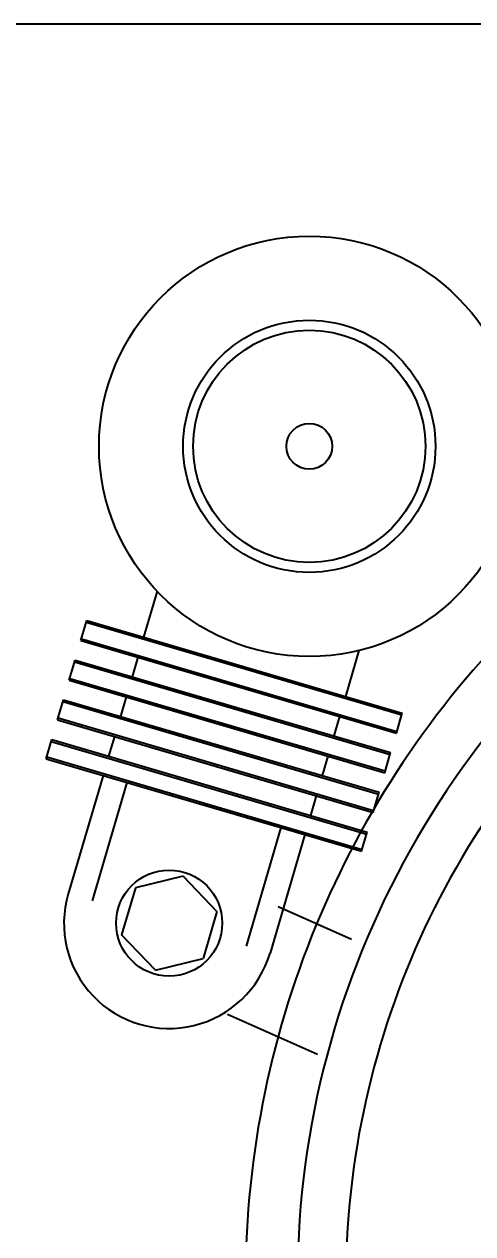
# Model space of a CAD drawing. Extents: x 4438 to 384502, y -178203 to -21188.
# Drawn here: x 381773.9 to 381849.9, y -173470.5 to -173265.3 of the extents above; entities that cross this region are included whole.
import ezdxf

# ---------------------------------------------------------------- set-up
doc = ezdxf.new("R2010")
doc.units = 0
doc.header["$LTSCALE"] = 8
doc.header["$MEASUREMENT"] = 0
doc.layers.get('0').update_dxf_attribs({"linetype": 'CONTINUOUS'})
doc.layers.get('DEFPOINTS').update_dxf_attribs({"linetype": 'CONTINUOUS'})
doc.layers.add('PL', color=5, linetype='CONTINUOUS')
doc.styles.add('DFT', font='simplex', dxfattribs={"width": 0.67, "bigfont": 'dft'})
doc.dimstyles.new('INTE$0', dxfattribs={"dimscale": 5, "dimtxt": 4, "dimasz": 3, "dimexe": 3, "dimexo": 0, "dimgap": 1, "dimtad": 1, "dimdec": 3, "dimdsep": 46, "dimtxsty": 'DFT', "dimcen": 0, "dimclrd": 3, "dimclre": 3, "dimclrt": 6, "dimadec": 0, "dimazin": 0, "dimtfac": 1, "dimtdec": 3, "dimtix": 1, "dimtmove": 1, "dimatfit": 0, "dimfxl": 1, "dimtolj": 1, "dimtzin": 0, "dimarcsym": 0})

# ---------------------------------------------------------------- blocks, each defined once
blk = doc.blocks.new('*D15')
at = {"color": 3, "lineweight": -2, "transparency": 16777216}
for p, q in [((381951.4, -173265.34), (381675.29, -173265.34)), ((381690.29, -173295.34), (381690.29, -173670.17)), ((381913.05, -173700.17), (381675.29, -173700.17))]:
    blk.add_line(p, q, dxfattribs=at)
at = {"color": 3, "transparency": 16777216}
for points in [[(381685.29, -173295.34), (381695.29, -173295.34), (381690.29, -173265.34)], [(381685.29, -173670.17), (381695.29, -173670.17), (381690.29, -173700.17)]]:
    blk.add_solid(points, dxfattribs=at)
at = {"layer": 'DEFPOINTS', "color": 0, "transparency": 16777216}
for p in [(381951.4, -173265.34), (381690.29, -173700.17), (381913.05, -173700.17)]:
    blk.add_point(p, dxfattribs=at)
at = {"color": 6, "transparency": 16777216, "insert": (381655.29, -173482.75), "char_height": 45, "attachment_point": 5, "rotation": 90, "style": 'DFT'}
blk.add_mtext('\\A1;895', dxfattribs=at)

msp = doc.modelspace()

# ---------------------------------------------------------------- linework, layer by layer
at = {"layer": 'PL', "ltscale": 0.5}
for p, q in [((381796.388, -173361.513), (381794.105, -173369.289)), ((381783.464, -173369.879), (381784.468, -173366.46)), ((381784.468, -173366.46), (381837.938, -173382.161)), ((381784.376, -173366.77), (381837.847, -173382.472)), ((381783.464, -173369.879), (381836.934, -173385.58)), ((381783.555, -173369.568), (381837.025, -173385.27)), ((381793.101, -173372.709), (381792.133, -173376.004)), ((381830.584, -173371.555), (381828.301, -173379.331)), ((381781.492, -173376.594), (381782.496, -173373.174)), ((381782.405, -173373.485), (381835.875, -173389.187)), ((381782.496, -173373.174), (381835.966, -173388.876)), ((381781.492, -173376.594), (381834.962, -173392.295)), ((381781.583, -173376.283), (381835.053, -173391.984)), ((381779.52, -173383.309), (381780.524, -173379.889)), ((381780.433, -173380.2), (381833.903, -173395.901)), ((381780.524, -173379.889), (381833.994, -173395.591)), ((381791.129, -173379.424), (381790.161, -173382.719)), ((381779.611, -173382.998), (381833.082, -173398.699)), ((381827.297, -173382.751), (381826.329, -173386.046)), ((381836.934, -173385.58), (381837.938, -173382.161)), ((381779.52, -173383.309), (381832.99, -173399.01)), ((381777.583, -173389.906), (381778.534, -173386.666)), ((381778.443, -173386.977), (381831.913, -173402.679)), ((381778.534, -173386.666), (381832.004, -173402.368)), ((381789.157, -173386.139), (381788.171, -173389.496)), ((381834.962, -173392.295), (381835.966, -173388.876)), ((381777.583, -173389.906), (381831.053, -173405.607)), ((381777.674, -173389.595), (381831.145, -173405.296)), ((381825.325, -173389.465), (381824.357, -173392.761)), ((381787.22, -173392.736), (381781.325, -173412.812)), ((381791.261, -173393.922), (381785.366, -173413.999)), ((381823.353, -173396.18), (381822.367, -173399.538)), ((381832.99, -173399.01), (381833.994, -173395.591)), ((381817.375, -173401.59), (381811.479, -173421.667)), ((381821.416, -173402.777), (381815.521, -173422.853)), ((381831.053, -173405.607), (381832.004, -173402.368)), ((381800.777, -173409.817), (381792.704, -173411.779)), ((381800.777, -173409.817), (381806.506, -173415.832)), ((381792.704, -173411.779), (381790.366, -173419.744)), ((381806.506, -173415.832), (381804.168, -173423.796)), ((381796.095, -173425.758), (381790.366, -173419.744)), ((381796.095, -173425.758), (381804.168, -173423.796))]:
    msp.add_line(p, q, dxfattribs=at)
at = {"layer": 'PL', "ltscale": 0.5, "flags": 128}
for points in [[(381829.334, -173420.568), (381816.883, -173415.013)], [(381823.576, -173440.085), (381808.332, -173433.285)]]:
    msp.add_lwpolyline(points, dxfattribs=at)
at = {"layer": 'PL', "ltscale": 0.5}
for centre, radius in [((381822.181, -173336.923), 35.637), ((381822.181, -173336.923), 21.384), ((381822.181, -173336.923), 19.692), ((381822.181, -173336.923), 3.888), ((381798.436, -173417.788), 8.991)]:
    msp.add_circle(centre, radius, dxfattribs=at)
at = {"layer": 'PL', "color": 7, "ltscale": 0.5}
for centre, radius, start, end in [((381969.987, -173478.607), 158.631, 126.28314, 217.56439), ((381969.987, -173478.607), 149.818, 126.18886, 242.37902), ((381970.087, -173478.735), 141.721, 125.11937, 175.36039), ((381970.087, -173478.735), 141.721, 175.36039, 214.6502)]:
    msp.add_arc(centre, radius, start, end, dxfattribs=at)
at = {"layer": 'PL', "ltscale": 0.5}
msp.add_arc((381798.423, -173417.833), 17.82, 163.6354, 343.6354, dxfattribs=at)

# ---------------------------------------------------------------- dimensions: what is measured, and where the dimension line sits
at = {"color": 1}
dim = msp.add_linear_dim(base=(381690.289, -173700.169), p1=(381951.396, -173265.337), p2=(381913.048, -173700.169), angle=90, text='895', dimstyle='INTE$0', override={"dimtxt": 9, "dimasz": 6, "dimgap": 2.5, "dimdec": 2, "dimtdec": 2}, dxfattribs=at)
dim.commit()
dim.dimension.update_dxf_attribs({"geometry": '*D15', "text_midpoint": (381655.289, -173482.753)})

doc.saveas('drawing.dxf')
